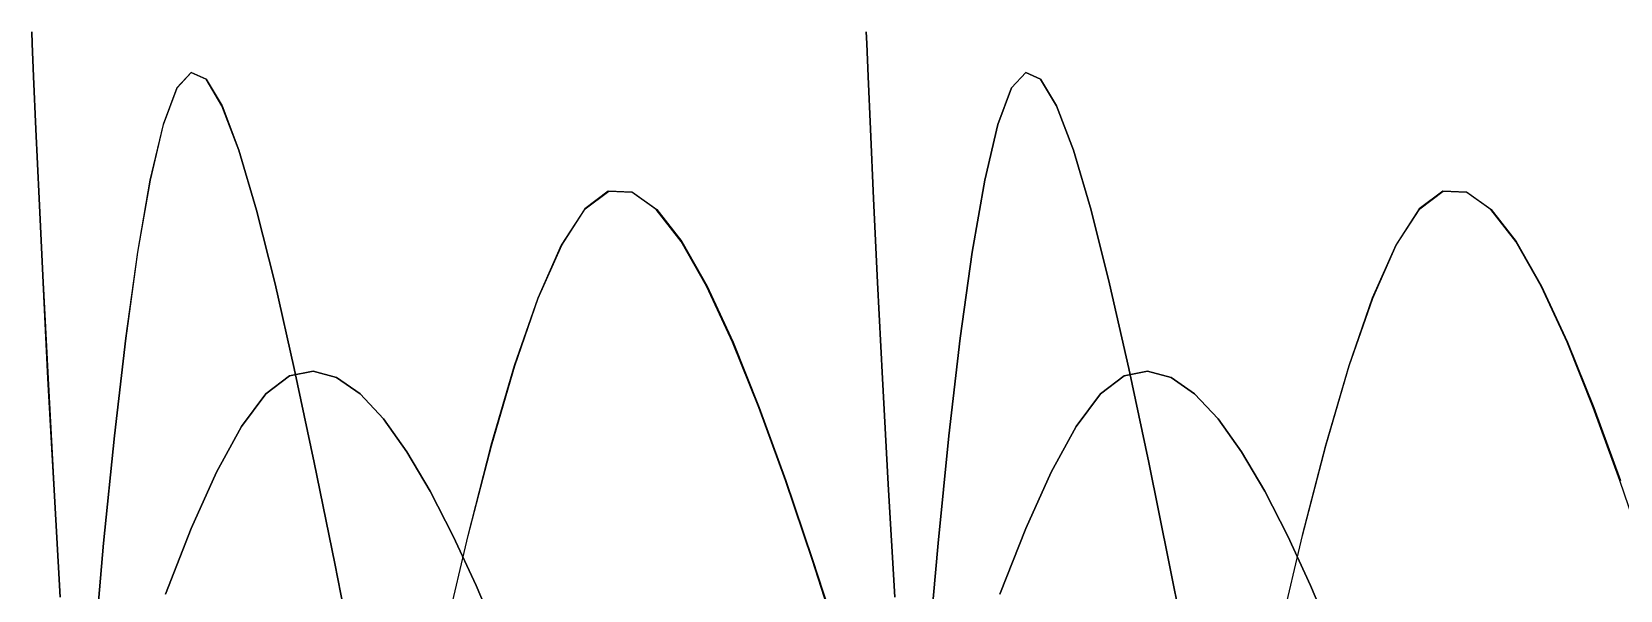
# Model space of a CAD drawing. Header units: metres. Extents: x -880 to 880, y -160 to 160.
# Drawn here: x -720 to -415.4, y 52.9 to 160 of the extents above; entities that cross this region are included whole.
import ezdxf

# ---------------------------------------------------------------- set-up
doc = ezdxf.new("R2010")
doc.units = ezdxf.units.M

msp = doc.modelspace()

# ---------------------------------------------------------------- linework, layer by layer
for p, q in [((-719.91, 157.77, -311.77), (-720, 160, -311.77)), ((-720, 160, -311.77), (-719.91, 157.77, -311.77)), ((-719.91, 157.77, -311.77), (-720, 160, -311.77)), ((-720, 160, -311.77), (-719.91, 157.77, -311.77)), ((-559.91, 157.77, -311.77), (-560, 160, -311.77)), ((-560, 160, -311.77), (-559.91, 157.77, -311.77)), ((-559.91, 157.77, -311.77), (-560, 160, -311.77)), ((-560, 160, -311.77), (-559.91, 157.77, -311.77)), ((-719.64, 151.4, -311.77), (-719.91, 157.77, -311.77)), ((-719.91, 157.77, -311.77), (-719.64, 151.4, -311.77)), ((-719.64, 151.4, -311.77), (-719.91, 157.77, -311.77)), ((-719.91, 157.77, -311.77), (-719.64, 151.4, -311.77)), ((-559.64, 151.4, -311.77), (-559.91, 157.77, -311.77)), ((-559.91, 157.77, -311.77), (-559.64, 151.4, -311.77)), ((-559.64, 151.4, -311.77), (-559.91, 157.77, -311.77)), ((-559.91, 157.77, -311.77), (-559.64, 151.4, -311.77)), ((-719.2, 141.33, -311.77), (-719.64, 151.4, -311.77)), ((-719.64, 151.4, -311.77), (-719.2, 141.33, -311.77)), ((-719.2, 141.33, -311.77), (-719.64, 151.4, -311.77)), ((-719.64, 151.4, -311.77), (-719.2, 141.33, -311.77)), ((-689.44, 152.17, -311.77), (-692.16, 149.22, -311.77)), ((-689.44, 152.17, -311.77), (-692.16, 149.22, -311.77)), ((-692.15, 149.22, -311.77), (-689.44, 152.17, -311.77)), ((-692.15, 149.22, -311.77), (-689.44, 152.17, -311.77)), ((-686.58, 150.89, -311.77), (-689.44, 152.17, -311.77)), ((-689.44, 152.17, -311.77), (-686.58, 150.89, -311.77)), ((-686.58, 150.89, -311.77), (-689.44, 152.17, -311.77)), ((-689.44, 152.17, -311.77), (-686.58, 150.89, -311.77)), ((-683.53, 145.78, -311.77), (-686.58, 150.89, -311.77)), ((-686.58, 150.89, -311.77), (-683.52, 145.78, -311.77)), ((-683.53, 145.78, -311.77), (-686.58, 150.89, -311.77)), ((-686.58, 150.89, -311.77), (-683.52, 145.78, -311.77)), ((-559.2, 141.33, -311.77), (-559.64, 151.4, -311.77)), ((-559.64, 151.4, -311.77), (-559.2, 141.33, -311.77)), ((-559.2, 141.33, -311.77), (-559.64, 151.4, -311.77)), ((-559.64, 151.4, -311.77), (-559.2, 141.33, -311.77)), ((-529.44, 152.17, -311.77), (-532.16, 149.22, -311.77)), ((-529.44, 152.17, -311.77), (-532.16, 149.22, -311.77)), ((-532.15, 149.22, -311.77), (-529.44, 152.17, -311.77)), ((-532.15, 149.22, -311.77), (-529.44, 152.17, -311.77)), ((-526.58, 150.89, -311.77), (-529.44, 152.17, -311.77)), ((-529.44, 152.17, -311.77), (-526.58, 150.89, -311.77)), ((-526.58, 150.89, -311.77), (-529.44, 152.17, -311.77)), ((-529.44, 152.17, -311.77), (-526.58, 150.89, -311.77)), ((-523.53, 145.78, -311.77), (-526.58, 150.89, -311.77)), ((-526.58, 150.89, -311.77), (-523.52, 145.78, -311.77)), ((-523.53, 145.78, -311.77), (-526.58, 150.89, -311.77)), ((-526.58, 150.89, -311.77), (-523.52, 145.78, -311.77)), ((-692.16, 149.22, -311.77), (-694.78, 142.19, -311.77)), ((-692.16, 149.22, -311.77), (-694.78, 142.19, -311.77)), ((-694.77, 142.19, -311.77), (-692.15, 149.22, -311.77)), ((-694.77, 142.19, -311.77), (-692.15, 149.22, -311.77)), ((-532.16, 149.22, -311.77), (-534.78, 142.19, -311.77)), ((-532.16, 149.22, -311.77), (-534.78, 142.19, -311.77)), ((-534.77, 142.19, -311.77), (-532.15, 149.22, -311.77)), ((-534.77, 142.19, -311.77), (-532.15, 149.22, -311.77)), ((-680.3, 137.27, -311.77), (-683.53, 145.78, -311.77)), ((-680.3, 137.27, -311.77), (-683.53, 145.78, -311.77)), ((-683.52, 145.78, -311.77), (-680.3, 137.27, -311.77)), ((-683.52, 145.78, -311.77), (-680.3, 137.27, -311.77)), ((-520.3, 137.27, -311.77), (-523.53, 145.78, -311.77)), ((-520.3, 137.27, -311.77), (-523.53, 145.78, -311.77)), ((-523.52, 145.78, -311.77), (-520.3, 137.27, -311.77)), ((-523.52, 145.78, -311.77), (-520.3, 137.27, -311.77)), ((-718.59, 128.02, -311.77), (-719.2, 141.33, -311.77)), ((-719.2, 141.33, -311.77), (-718.59, 128.02, -311.77)), ((-718.59, 128.02, -311.77), (-719.2, 141.33, -311.77)), ((-719.2, 141.33, -311.77), (-718.59, 128.02, -311.77)), ((-694.78, 142.19, -311.77), (-697.29, 131.55, -311.77)), ((-697.29, 131.55, -311.77), (-694.77, 142.19, -311.77)), ((-694.78, 142.19, -311.77), (-697.29, 131.55, -311.77)), ((-697.29, 131.55, -311.77), (-694.77, 142.19, -311.77)), ((-558.59, 128.02, -311.77), (-559.2, 141.33, -311.77)), ((-559.2, 141.33, -311.77), (-558.59, 128.02, -311.77)), ((-558.59, 128.02, -311.77), (-559.2, 141.33, -311.77)), ((-559.2, 141.33, -311.77), (-558.59, 128.02, -311.77)), ((-534.78, 142.19, -311.77), (-537.29, 131.55, -311.77)), ((-537.29, 131.55, -311.77), (-534.77, 142.19, -311.77)), ((-534.78, 142.19, -311.77), (-537.29, 131.55, -311.77)), ((-537.29, 131.55, -311.77), (-534.77, 142.19, -311.77)), ((-676.91, 125.77, -311.77), (-680.3, 137.27, -311.77)), ((-680.3, 137.27, -311.77), (-676.9, 125.77, -311.77)), ((-676.91, 125.77, -311.77), (-680.3, 137.27, -311.77)), ((-680.3, 137.27, -311.77), (-676.9, 125.77, -311.77)), ((-516.91, 125.77, -311.77), (-520.3, 137.27, -311.77)), ((-520.3, 137.27, -311.77), (-516.9, 125.77, -311.77)), ((-516.91, 125.77, -311.77), (-520.3, 137.27, -311.77)), ((-520.3, 137.27, -311.77), (-516.9, 125.77, -311.77)), ((-697.29, 131.55, -311.77), (-699.7, 117.75, -311.77)), ((-697.29, 131.55, -311.77), (-699.7, 117.75, -311.77)), ((-699.69, 117.75, -311.77), (-697.29, 131.55, -311.77)), ((-699.69, 117.75, -311.77), (-697.29, 131.55, -311.77)), ((-537.29, 131.55, -311.77), (-539.7, 117.75, -311.77)), ((-537.29, 131.55, -311.77), (-539.7, 117.75, -311.77)), ((-539.69, 117.75, -311.77), (-537.29, 131.55, -311.77)), ((-539.69, 117.75, -311.77), (-537.29, 131.55, -311.77)), ((-717.82, 111.94, -311.77), (-718.59, 128.02, -311.77)), ((-718.59, 128.02, -311.77), (-717.82, 111.94, -311.77)), ((-717.82, 111.94, -311.77), (-718.59, 128.02, -311.77)), ((-718.59, 128.02, -311.77), (-717.82, 111.94, -311.77)), ((-609.48, 129.45, -311.77), (-613.97, 126.06, -311.77)), ((-609.48, 129.45, -311.77), (-613.97, 126.06, -311.77)), ((-613.87, 126.05, -311.77), (-609.39, 129.44, -311.77)), ((-613.87, 126.05, -311.77), (-609.39, 129.44, -311.77)), ((-604.94, 129.23, -311.77), (-609.48, 129.45, -311.77)), ((-604.94, 129.23, -311.77), (-609.48, 129.45, -311.77)), ((-609.39, 129.44, -311.77), (-604.84, 129.22, -311.77)), ((-609.39, 129.44, -311.77), (-604.84, 129.22, -311.77)), ((-600.27, 125.9, -311.77), (-604.94, 129.23, -311.77)), ((-600.27, 125.9, -311.77), (-604.94, 129.23, -311.77)), ((-604.84, 129.22, -311.77), (-600.18, 125.89, -311.77)), ((-604.84, 129.22, -311.77), (-600.18, 125.89, -311.77)), ((-557.82, 111.94, -311.77), (-558.59, 128.02, -311.77)), ((-558.59, 128.02, -311.77), (-557.82, 111.94, -311.77)), ((-557.82, 111.94, -311.77), (-558.59, 128.02, -311.77)), ((-558.59, 128.02, -311.77), (-557.82, 111.94, -311.77)), ((-449.48, 129.45, -311.77), (-453.97, 126.06, -311.77)), ((-449.48, 129.45, -311.77), (-453.97, 126.06, -311.77)), ((-453.87, 126.05, -311.77), (-449.39, 129.44, -311.77)), ((-453.87, 126.05, -311.77), (-449.39, 129.44, -311.77)), ((-444.94, 129.23, -311.77), (-449.48, 129.45, -311.77)), ((-444.94, 129.23, -311.77), (-449.48, 129.45, -311.77)), ((-449.39, 129.44, -311.77), (-444.84, 129.22, -311.77)), ((-449.39, 129.44, -311.77), (-444.84, 129.22, -311.77)), ((-440.27, 125.9, -311.77), (-444.94, 129.23, -311.77)), ((-440.27, 125.9, -311.77), (-444.94, 129.23, -311.77)), ((-444.84, 129.22, -311.77), (-440.18, 125.89, -311.77)), ((-444.84, 129.22, -311.77), (-440.18, 125.89, -311.77)), ((-673.36, 111.68, -311.77), (-676.91, 125.77, -311.77)), ((-673.36, 111.68, -311.77), (-676.91, 125.77, -311.77)), ((-676.9, 125.77, -311.77), (-673.35, 111.68, -311.77)), ((-676.9, 125.77, -311.77), (-673.35, 111.68, -311.77)), ((-613.97, 126.06, -311.77), (-618.47, 119.07, -311.77)), ((-613.97, 126.06, -311.77), (-618.47, 119.07, -311.77)), ((-618.38, 119.06, -311.77), (-613.87, 126.05, -311.77)), ((-618.38, 119.06, -311.77), (-613.87, 126.05, -311.77)), ((-595.49, 119.78, -311.77), (-600.27, 125.9, -311.77)), ((-595.49, 119.78, -311.77), (-600.27, 125.9, -311.77)), ((-600.18, 125.89, -311.77), (-595.39, 119.77, -311.77)), ((-600.18, 125.89, -311.77), (-595.39, 119.77, -311.77)), ((-513.36, 111.68, -311.77), (-516.91, 125.77, -311.77)), ((-513.36, 111.68, -311.77), (-516.91, 125.77, -311.77)), ((-516.9, 125.77, -311.77), (-513.35, 111.68, -311.77)), ((-516.9, 125.77, -311.77), (-513.35, 111.68, -311.77)), ((-453.97, 126.06, -311.77), (-458.47, 119.07, -311.77)), ((-453.97, 126.06, -311.77), (-458.47, 119.07, -311.77)), ((-458.38, 119.06, -311.77), (-453.87, 126.05, -311.77)), ((-458.38, 119.06, -311.77), (-453.87, 126.05, -311.77)), ((-435.49, 119.78, -311.77), (-440.27, 125.9, -311.77)), ((-435.49, 119.78, -311.77), (-440.27, 125.9, -311.77)), ((-440.18, 125.89, -311.77), (-435.39, 119.77, -311.77)), ((-440.18, 125.89, -311.77), (-435.39, 119.77, -311.77)), ((-618.47, 119.07, -311.77), (-622.98, 108.9, -311.77)), ((-618.47, 119.07, -311.77), (-622.98, 108.9, -311.77)), ((-622.89, 108.89, -311.77), (-618.38, 119.06, -311.77)), ((-622.89, 108.89, -311.77), (-618.38, 119.06, -311.77)), ((-590.61, 111.2, -311.77), (-595.49, 119.78, -311.77)), ((-590.61, 111.2, -311.77), (-595.49, 119.78, -311.77)), ((-595.39, 119.77, -311.77), (-590.51, 111.19, -311.77)), ((-595.39, 119.77, -311.77), (-590.51, 111.19, -311.77)), ((-458.47, 119.07, -311.77), (-462.98, 108.9, -311.77)), ((-458.47, 119.07, -311.77), (-462.98, 108.9, -311.77)), ((-462.89, 108.89, -311.77), (-458.38, 119.06, -311.77)), ((-462.89, 108.89, -311.77), (-458.38, 119.06, -311.77)), ((-430.61, 111.2, -311.77), (-435.49, 119.78, -311.77)), ((-430.61, 111.2, -311.77), (-435.49, 119.78, -311.77)), ((-435.39, 119.77, -311.77), (-430.51, 111.19, -311.77)), ((-435.39, 119.77, -311.77), (-430.51, 111.19, -311.77)), ((-699.7, 117.75, -311.77), (-701.99, 101.24, -311.77)), ((-701.99, 101.24, -311.77), (-699.69, 117.75, -311.77)), ((-699.7, 117.75, -311.77), (-701.99, 101.24, -311.77)), ((-701.99, 101.24, -311.77), (-699.69, 117.75, -311.77)), ((-539.7, 117.75, -311.77), (-541.99, 101.24, -311.77)), ((-541.99, 101.24, -311.77), (-539.69, 117.75, -311.77)), ((-539.7, 117.75, -311.77), (-541.99, 101.24, -311.77)), ((-541.99, 101.24, -311.77), (-539.69, 117.75, -311.77)), ((-716.89, 93.53, -311.77), (-717.82, 111.94, -311.77)), ((-717.82, 111.94, -311.77), (-716.88, 93.53, -311.77)), ((-716.89, 93.53, -311.77), (-717.82, 111.94, -311.77)), ((-717.82, 111.94, -311.77), (-716.88, 93.53, -311.77)), ((-669.67, 95.42, -311.77), (-673.36, 111.68, -311.77)), ((-669.67, 95.42, -311.77), (-673.36, 111.68, -311.77)), ((-673.35, 111.68, -311.77), (-669.66, 95.42, -311.77)), ((-673.35, 111.68, -311.77), (-669.66, 95.42, -311.77)), ((-585.64, 100.49, -311.77), (-590.61, 111.2, -311.77)), ((-585.64, 100.49, -311.77), (-590.61, 111.2, -311.77)), ((-590.51, 111.19, -311.77), (-585.55, 100.48, -311.77)), ((-590.51, 111.19, -311.77), (-585.55, 100.48, -311.77)), ((-556.89, 93.53, -311.77), (-557.82, 111.94, -311.77)), ((-557.82, 111.94, -311.77), (-556.88, 93.53, -311.77)), ((-556.89, 93.53, -311.77), (-557.82, 111.94, -311.77)), ((-557.82, 111.94, -311.77), (-556.88, 93.53, -311.77)), ((-509.67, 95.42, -311.77), (-513.36, 111.68, -311.77)), ((-509.67, 95.42, -311.77), (-513.36, 111.68, -311.77)), ((-513.35, 111.68, -311.77), (-509.66, 95.42, -311.77)), ((-513.35, 111.68, -311.77), (-509.66, 95.42, -311.77)), ((-425.64, 100.49, -311.77), (-430.61, 111.2, -311.77)), ((-425.64, 100.49, -311.77), (-430.61, 111.2, -311.77)), ((-430.51, 111.19, -311.77), (-425.55, 100.48, -311.77)), ((-430.51, 111.19, -311.77), (-425.55, 100.48, -311.77)), ((-622.98, 108.9, -311.77), (-627.48, 95.95, -311.77)), ((-622.98, 108.9, -311.77), (-627.48, 95.95, -311.77)), ((-627.39, 95.94, -311.77), (-622.89, 108.89, -311.77)), ((-627.39, 95.94, -311.77), (-622.89, 108.89, -311.77)), ((-462.98, 108.9, -311.77), (-467.48, 95.95, -311.77)), ((-462.98, 108.9, -311.77), (-467.48, 95.95, -311.77)), ((-467.39, 95.94, -311.77), (-462.89, 108.89, -311.77)), ((-467.39, 95.94, -311.77), (-462.89, 108.89, -311.77)), ((-701.99, 101.24, -311.77), (-704.17, 82.49, -311.77)), ((-704.17, 82.49, -311.77), (-701.99, 101.24, -311.77)), ((-701.99, 101.24, -311.77), (-704.17, 82.49, -311.77)), ((-704.17, 82.49, -311.77), (-701.99, 101.24, -311.77)), ((-541.99, 101.24, -311.77), (-544.17, 82.49, -311.77)), ((-544.17, 82.49, -311.77), (-541.99, 101.24, -311.77)), ((-541.99, 101.24, -311.77), (-544.17, 82.49, -311.77)), ((-544.17, 82.49, -311.77), (-541.99, 101.24, -311.77)), ((-580.61, 87.96, -311.77), (-585.64, 100.49, -311.77)), ((-580.61, 87.96, -311.77), (-585.64, 100.49, -311.77)), ((-585.55, 100.48, -311.77), (-580.51, 87.96, -311.77)), ((-585.55, 100.48, -311.77), (-580.51, 87.96, -311.77)), ((-420.61, 87.96, -311.77), (-425.64, 100.49, -311.77)), ((-420.61, 87.96, -311.77), (-425.64, 100.49, -311.77)), ((-425.55, 100.48, -311.77), (-420.51, 87.96, -311.77)), ((-425.55, 100.48, -311.77), (-420.51, 87.96, -311.77)), ((-666.07, 94.92, -311.77), (-670.56, 94.05, -311.77)), ((-670.56, 94.05, -311.77), (-666.07, 94.92, -311.77)), ((-666.07, 94.92, -311.77), (-670.56, 94.05, -311.77)), ((-670.56, 94.05, -311.77), (-666.07, 94.92, -311.77)), ((-665.85, 77.4, -311.77), (-669.67, 95.42, -311.77)), ((-665.85, 77.4, -311.77), (-669.67, 95.42, -311.77)), ((-669.66, 95.42, -311.77), (-665.84, 77.4, -311.77)), ((-669.66, 95.42, -311.77), (-665.84, 77.4, -311.77)), ((-661.57, 93.69, -311.77), (-666.07, 94.92, -311.77)), ((-666.07, 94.92, -311.77), (-661.57, 93.69, -311.77)), ((-661.57, 93.69, -311.77), (-666.07, 94.92, -311.77)), ((-666.07, 94.92, -311.77), (-661.57, 93.69, -311.77)), ((-627.48, 95.95, -311.77), (-631.97, 80.64, -311.77)), ((-627.48, 95.95, -311.77), (-631.97, 80.64, -311.77)), ((-631.88, 80.63, -311.77), (-627.39, 95.94, -311.77)), ((-631.88, 80.63, -311.77), (-627.39, 95.94, -311.77)), ((-506.07, 94.92, -311.77), (-510.56, 94.05, -311.77)), ((-510.56, 94.05, -311.77), (-506.07, 94.92, -311.77)), ((-506.07, 94.92, -311.77), (-510.56, 94.05, -311.77)), ((-510.56, 94.05, -311.77), (-506.07, 94.92, -311.77)), ((-505.85, 77.4, -311.77), (-509.67, 95.42, -311.77)), ((-505.85, 77.4, -311.77), (-509.67, 95.42, -311.77)), ((-509.66, 95.42, -311.77), (-505.84, 77.4, -311.77)), ((-509.66, 95.42, -311.77), (-505.84, 77.4, -311.77)), ((-501.57, 93.69, -311.77), (-506.07, 94.92, -311.77)), ((-506.07, 94.92, -311.77), (-501.57, 93.69, -311.77)), ((-501.57, 93.69, -311.77), (-506.07, 94.92, -311.77)), ((-506.07, 94.92, -311.77), (-501.57, 93.69, -311.77)), ((-467.48, 95.95, -311.77), (-471.97, 80.64, -311.77)), ((-467.48, 95.95, -311.77), (-471.97, 80.64, -311.77)), ((-471.88, 80.63, -311.77), (-467.39, 95.94, -311.77)), ((-471.88, 80.63, -311.77), (-467.39, 95.94, -311.77)), ((-715.8, 73.26, -311.77), (-716.89, 93.53, -311.77)), ((-715.8, 73.26, -311.77), (-716.89, 93.53, -311.77)), ((-716.88, 93.53, -311.77), (-715.79, 73.26, -311.77)), ((-716.88, 93.53, -311.77), (-715.79, 73.26, -311.77)), ((-670.56, 94.05, -311.77), (-675.1, 90.55, -311.77)), ((-675.1, 90.55, -311.77), (-670.56, 94.05, -311.77)), ((-670.56, 94.05, -311.77), (-675.1, 90.55, -311.77)), ((-675.1, 90.55, -311.77), (-670.56, 94.05, -311.77)), ((-657.06, 90.56, -311.77), (-661.57, 93.69, -311.77)), ((-661.57, 93.69, -311.77), (-657.06, 90.56, -311.77)), ((-657.06, 90.56, -311.77), (-661.57, 93.69, -311.77)), ((-661.57, 93.69, -311.77), (-657.06, 90.56, -311.77)), ((-555.8, 73.26, -311.77), (-556.89, 93.53, -311.77)), ((-555.8, 73.26, -311.77), (-556.89, 93.53, -311.77)), ((-556.88, 93.53, -311.77), (-555.79, 73.26, -311.77)), ((-556.88, 93.53, -311.77), (-555.79, 73.26, -311.77)), ((-510.56, 94.05, -311.77), (-515.1, 90.55, -311.77)), ((-515.1, 90.55, -311.77), (-510.56, 94.05, -311.77)), ((-510.56, 94.05, -311.77), (-515.1, 90.55, -311.77)), ((-515.1, 90.55, -311.77), (-510.56, 94.05, -311.77)), ((-497.06, 90.56, -311.77), (-501.57, 93.69, -311.77)), ((-501.57, 93.69, -311.77), (-497.06, 90.56, -311.77)), ((-497.06, 90.56, -311.77), (-501.57, 93.69, -311.77)), ((-501.57, 93.69, -311.77), (-497.06, 90.56, -311.77)), ((-675.1, 90.55, -311.77), (-679.77, 84.29, -311.77)), ((-679.77, 84.29, -311.77), (-675.1, 90.55, -311.77)), ((-675.1, 90.55, -311.77), (-679.77, 84.29, -311.77)), ((-679.77, 84.29, -311.77), (-675.1, 90.55, -311.77)), ((-652.56, 85.75, -311.77), (-657.06, 90.56, -311.77)), ((-657.06, 90.56, -311.77), (-652.56, 85.75, -311.77)), ((-652.56, 85.75, -311.77), (-657.06, 90.56, -311.77)), ((-657.06, 90.56, -311.77), (-652.56, 85.75, -311.77)), ((-515.1, 90.55, -311.77), (-519.77, 84.29, -311.77)), ((-519.77, 84.29, -311.77), (-515.1, 90.55, -311.77)), ((-515.1, 90.55, -311.77), (-519.77, 84.29, -311.77)), ((-519.77, 84.29, -311.77), (-515.1, 90.55, -311.77)), ((-492.56, 85.75, -311.77), (-497.06, 90.56, -311.77)), ((-497.06, 90.56, -311.77), (-492.56, 85.75, -311.77)), ((-492.56, 85.75, -311.77), (-497.06, 90.56, -311.77)), ((-497.06, 90.56, -311.77), (-492.56, 85.75, -311.77)), ((-648.07, 79.45, -311.77), (-652.56, 85.75, -311.77)), ((-652.56, 85.75, -311.77), (-648.07, 79.45, -311.77)), ((-648.07, 79.45, -311.77), (-652.56, 85.75, -311.77)), ((-652.56, 85.75, -311.77), (-648.07, 79.45, -311.77)), ((-575.51, 73.96, -311.77), (-580.61, 87.96, -311.77)), ((-575.51, 73.96, -311.77), (-580.61, 87.96, -311.77)), ((-580.51, 87.96, -311.77), (-575.42, 73.95, -311.77)), ((-580.51, 87.96, -311.77), (-575.42, 73.95, -311.77)), ((-488.07, 79.45, -311.77), (-492.56, 85.75, -311.77)), ((-492.56, 85.75, -311.77), (-488.07, 79.45, -311.77)), ((-488.07, 79.45, -311.77), (-492.56, 85.75, -311.77)), ((-492.56, 85.75, -311.77), (-488.07, 79.45, -311.77)), ((-415.51, 73.96, -311.77), (-420.61, 87.96, -311.77)), ((-415.51, 73.96, -311.77), (-420.61, 87.96, -311.77)), ((-420.51, 87.96, -311.77), (-415.42, 73.95, -311.77)), ((-420.51, 87.96, -311.77), (-415.42, 73.95, -311.77)), ((-704.17, 82.49, -311.77), (-706.23, 61.96, -311.77)), ((-704.17, 82.49, -311.77), (-706.23, 61.96, -311.77)), ((-706.22, 61.96, -311.77), (-704.17, 82.49, -311.77)), ((-706.22, 61.96, -311.77), (-704.17, 82.49, -311.77)), ((-679.77, 84.29, -311.77), (-684.55, 75.58, -311.77)), ((-684.55, 75.58, -311.77), (-679.77, 84.29, -311.77)), ((-679.77, 84.29, -311.77), (-684.55, 75.58, -311.77)), ((-684.55, 75.58, -311.77), (-679.77, 84.29, -311.77)), ((-544.17, 82.49, -311.77), (-546.23, 61.96, -311.77)), ((-544.17, 82.49, -311.77), (-546.23, 61.96, -311.77)), ((-546.22, 61.96, -311.77), (-544.17, 82.49, -311.77)), ((-546.22, 61.96, -311.77), (-544.17, 82.49, -311.77)), ((-519.77, 84.29, -311.77), (-524.55, 75.58, -311.77)), ((-524.55, 75.58, -311.77), (-519.77, 84.29, -311.77)), ((-519.77, 84.29, -311.77), (-524.55, 75.58, -311.77)), ((-524.55, 75.58, -311.77), (-519.77, 84.29, -311.77)), ((-643.61, 71.89, -311.77), (-648.07, 79.45, -311.77)), ((-648.07, 79.45, -311.77), (-643.61, 71.89, -311.77)), ((-643.61, 71.89, -311.77), (-648.07, 79.45, -311.77)), ((-648.07, 79.45, -311.77), (-643.61, 71.89, -311.77)), ((-631.97, 80.64, -311.77), (-636.42, 63.38, -311.77)), ((-631.97, 80.64, -311.77), (-636.42, 63.38, -311.77)), ((-636.35, 63.38, -311.77), (-631.88, 80.63, -311.77)), ((-636.35, 63.38, -311.77), (-631.88, 80.63, -311.77)), ((-483.61, 71.89, -311.77), (-488.07, 79.45, -311.77)), ((-488.07, 79.45, -311.77), (-483.61, 71.89, -311.77)), ((-483.61, 71.89, -311.77), (-488.07, 79.45, -311.77)), ((-488.07, 79.45, -311.77), (-483.61, 71.89, -311.77)), ((-471.97, 80.64, -311.77), (-476.42, 63.38, -311.77)), ((-471.97, 80.64, -311.77), (-476.42, 63.38, -311.77)), ((-476.35, 63.38, -311.77), (-471.88, 80.63, -311.77)), ((-476.35, 63.38, -311.77), (-471.88, 80.63, -311.77)), ((-661.91, 58.03, -311.77), (-665.85, 77.4, -311.77)), ((-661.91, 58.03, -311.77), (-665.85, 77.4, -311.77)), ((-665.84, 77.4, -311.77), (-661.9, 58.03, -311.77)), ((-665.84, 77.4, -311.77), (-661.9, 58.03, -311.77)), ((-501.91, 58.03, -311.77), (-505.85, 77.4, -311.77)), ((-501.91, 58.03, -311.77), (-505.85, 77.4, -311.77)), ((-505.84, 77.4, -311.77), (-501.9, 58.03, -311.77)), ((-505.84, 77.4, -311.77), (-501.9, 58.03, -311.77)), ((-714.55, 51.58, -311.77), (-715.8, 73.26, -311.77)), ((-714.55, 51.58, -311.77), (-715.8, 73.26, -311.77)), ((-715.79, 73.26, -311.77), (-714.55, 51.58, -311.77)), ((-715.79, 73.26, -311.77), (-714.55, 51.58, -311.77)), ((-684.55, 75.58, -311.77), (-689.43, 64.75, -311.77)), ((-689.43, 64.75, -311.77), (-684.55, 75.58, -311.77)), ((-684.55, 75.58, -311.77), (-689.43, 64.75, -311.77)), ((-689.43, 64.75, -311.77), (-684.55, 75.58, -311.77)), ((-570.37, 58.8, -311.77), (-575.51, 73.96, -311.77)), ((-570.37, 58.8, -311.77), (-575.51, 73.96, -311.77)), ((-575.42, 73.95, -311.77), (-570.29, 58.79, -311.77)), ((-575.42, 73.95, -311.77), (-570.29, 58.79, -311.77)), ((-554.55, 51.58, -311.77), (-555.8, 73.26, -311.77)), ((-554.55, 51.58, -311.77), (-555.8, 73.26, -311.77)), ((-555.79, 73.26, -311.77), (-554.55, 51.58, -311.77)), ((-555.79, 73.26, -311.77), (-554.55, 51.58, -311.77)), ((-524.55, 75.58, -311.77), (-529.43, 64.75, -311.77)), ((-529.43, 64.75, -311.77), (-524.55, 75.58, -311.77)), ((-524.55, 75.58, -311.77), (-529.43, 64.75, -311.77)), ((-529.43, 64.75, -311.77), (-524.55, 75.58, -311.77)), ((-410.37, 58.8, -311.77), (-415.51, 73.96, -311.77)), ((-410.37, 58.8, -311.77), (-415.51, 73.96, -311.77)), ((-639.19, 63.28, -311.77), (-643.61, 71.89, -311.77)), ((-643.61, 71.89, -311.77), (-639.19, 63.28, -311.77)), ((-639.19, 63.28, -311.77), (-643.61, 71.89, -311.77)), ((-643.61, 71.89, -311.77), (-639.19, 63.28, -311.77)), ((-479.19, 63.28, -311.77), (-483.61, 71.89, -311.77)), ((-483.61, 71.89, -311.77), (-479.19, 63.28, -311.77)), ((-479.19, 63.28, -311.77), (-483.61, 71.89, -311.77)), ((-483.61, 71.89, -311.77), (-479.19, 63.28, -311.77)), ((-689.43, 64.75, -311.77), (-694.39, 52.14, -311.77)), ((-694.39, 52.14, -311.77), (-689.43, 64.75, -311.77)), ((-689.43, 64.75, -311.77), (-694.39, 52.14, -311.77)), ((-694.39, 52.14, -311.77), (-689.43, 64.75, -311.77)), ((-529.43, 64.75, -311.77), (-534.39, 52.14, -311.77)), ((-534.39, 52.14, -311.77), (-529.43, 64.75, -311.77)), ((-529.43, 64.75, -311.77), (-534.39, 52.14, -311.77)), ((-534.39, 52.14, -311.77), (-529.43, 64.75, -311.77)), ((-706.23, 61.96, -311.77), (-708.16, 40.09, -311.77)), ((-708.16, 40.08, -311.77), (-706.22, 61.96, -311.77)), ((-706.23, 61.96, -311.77), (-708.16, 40.09, -311.77)), ((-708.16, 40.08, -311.77), (-706.22, 61.96, -311.77)), ((-636.42, 63.38, -311.77), (-640.84, 44.59, -311.77)), ((-636.42, 63.38, -311.77), (-640.84, 44.59, -311.77)), ((-640.77, 44.58, -311.77), (-636.35, 63.38, -311.77)), ((-640.77, 44.58, -311.77), (-636.35, 63.38, -311.77)), ((-634.82, 53.81, -311.77), (-639.19, 63.28, -311.77)), ((-639.19, 63.28, -311.77), (-634.82, 53.81, -311.77)), ((-634.82, 53.81, -311.77), (-639.19, 63.28, -311.77)), ((-639.19, 63.28, -311.77), (-634.82, 53.81, -311.77)), ((-546.23, 61.96, -311.77), (-548.16, 40.09, -311.77)), ((-548.16, 40.08, -311.77), (-546.22, 61.96, -311.77)), ((-546.23, 61.96, -311.77), (-548.16, 40.09, -311.77)), ((-548.16, 40.08, -311.77), (-546.22, 61.96, -311.77)), ((-476.42, 63.38, -311.77), (-480.84, 44.59, -311.77)), ((-476.42, 63.38, -311.77), (-480.84, 44.59, -311.77)), ((-480.77, 44.58, -311.77), (-476.35, 63.38, -311.77)), ((-480.77, 44.58, -311.77), (-476.35, 63.38, -311.77)), ((-474.82, 53.81, -311.77), (-479.19, 63.28, -311.77)), ((-479.19, 63.28, -311.77), (-474.82, 53.81, -311.77)), ((-474.82, 53.81, -311.77), (-479.19, 63.28, -311.77)), ((-479.19, 63.28, -311.77), (-474.82, 53.81, -311.77)), ((-657.86, 37.73, -311.77), (-661.91, 58.03, -311.77)), ((-657.86, 37.73, -311.77), (-661.91, 58.03, -311.77)), ((-661.9, 58.03, -311.77), (-657.85, 37.73, -311.77)), ((-661.9, 58.03, -311.77), (-657.85, 37.73, -311.77)), ((-565.21, 42.82, -311.77), (-570.37, 58.8, -311.77)), ((-565.21, 42.82, -311.77), (-570.37, 58.8, -311.77)), ((-570.29, 58.79, -311.77), (-565.12, 42.81, -311.77)), ((-570.29, 58.79, -311.77), (-565.12, 42.81, -311.77)), ((-497.86, 37.73, -311.77), (-501.91, 58.03, -311.77)), ((-497.86, 37.73, -311.77), (-501.91, 58.03, -311.77)), ((-501.9, 58.03, -311.77), (-497.85, 37.73, -311.77)), ((-501.9, 58.03, -311.77), (-497.85, 37.73, -311.77)), ((-630.52, 43.71, -311.77), (-634.82, 53.81, -311.77)), ((-634.82, 53.81, -311.77), (-630.51, 43.71, -311.77)), ((-630.52, 43.71, -311.77), (-634.82, 53.81, -311.77)), ((-634.82, 53.81, -311.77), (-630.51, 43.71, -311.77)), ((-470.52, 43.71, -311.77), (-474.82, 53.81, -311.77)), ((-474.82, 53.81, -311.77), (-470.51, 43.71, -311.77)), ((-470.52, 43.71, -311.77), (-474.82, 53.81, -311.77)), ((-474.82, 53.81, -311.77), (-470.51, 43.71, -311.77))]:
    msp.add_line(p, q)

doc.saveas('drawing.dxf')
